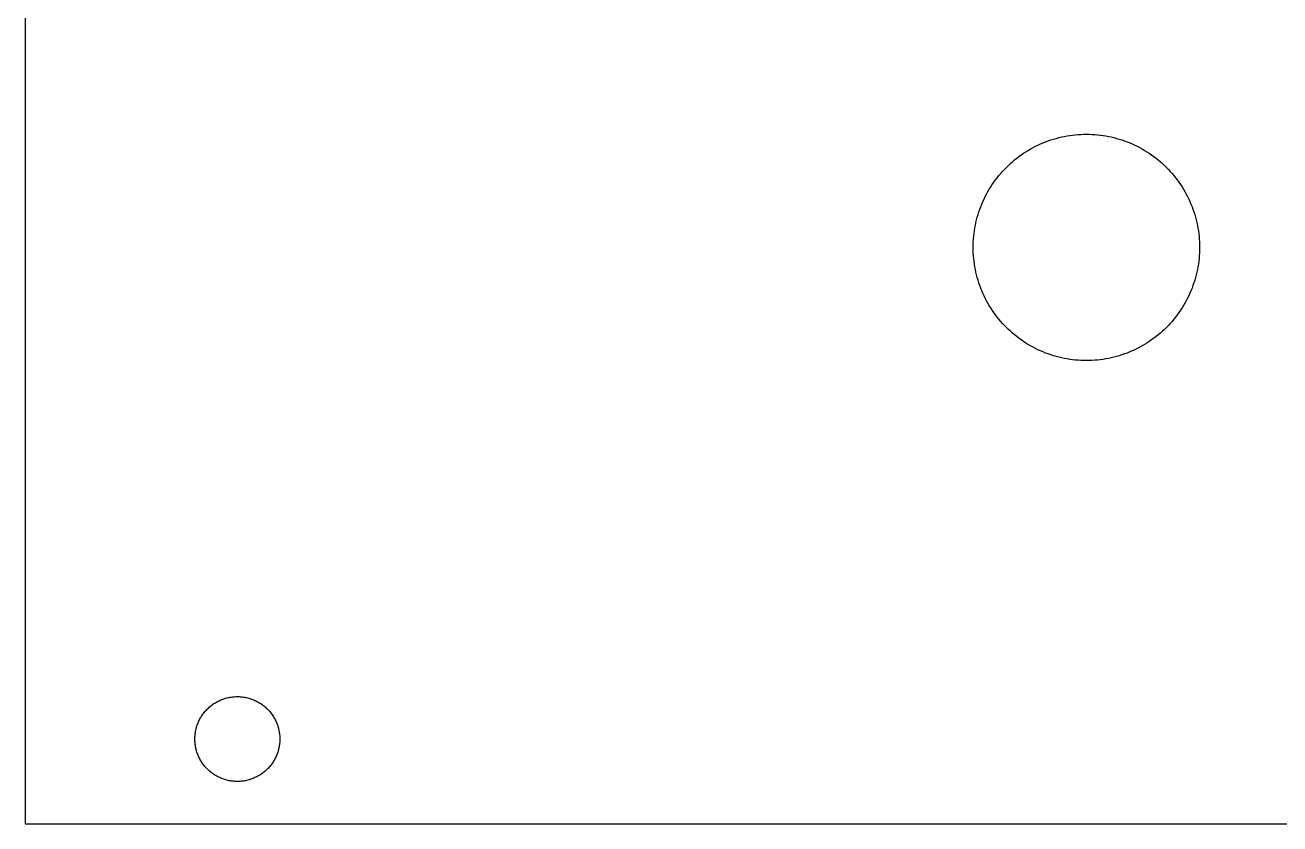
# Model space of a CAD drawing. Extents: x -13 to 170, y -142 to -14.
# Drawn here: x -12.5 to 31.84, y -142.25 to -114.02 of the extents above; entities that cross this region are included whole.
import ezdxf

# ---------------------------------------------------------------- set-up
doc = ezdxf.new("R2010")
doc.units = 0

msp = doc.modelspace()

# ---------------------------------------------------------------- linework, layer by layer
at = {"color": 34, "true_color": 0x008000}
for points in [[(-12.500102, -142.249906, 0), (170.040046, -142.249906, 0), (170.040046, -13.750036, 0), (-12.500102, -13.750036, 0), (-12.500102, -142.249906, 0)], [(20.999958, -121.875042, 0), (21.001228, -121.776998, 0), (21.004784, -121.6787, 0), (21.01088, -121.58091, 0), (21.019262, -121.482866, 0), (21.02993, -121.38533, 0), (21.043138, -121.288048, 0), (21.058886, -121.191274, 0), (21.07692, -121.094754, 0), (21.09724, -120.998742, 0), (21.119846, -120.903238, 0), (21.144738, -120.808242, 0), (21.17217, -120.714008, 0), (21.201888, -120.620282, 0), (21.233892, -120.527572, 0), (21.267928, -120.43537, 0), (21.304504, -120.344438, 0), (21.343112, -120.254014, 0), (21.384006, -120.16486, 0), (21.427186, -120.076722, 0), (21.472398, -119.989346, 0), (21.519642, -119.903494, 0), (21.568918, -119.818658, 0), (21.62048, -119.735092, 0), (21.674074, -119.652796, 0), (21.7297, -119.57177, 0), (21.787104, -119.492268, 0), (21.84654, -119.414036, 0), (21.908008, -119.337582, 0), (21.971, -119.262398, 0), (22.036278, -119.188738, 0), (22.10308, -119.116856, 0), (22.171406, -119.046498, 0), (22.241764, -118.978172, 0), (22.313646, -118.91137, 0), (22.387306, -118.846092, 0), (22.46249, -118.7831, 0), (22.538944, -118.721632, 0), (22.617176, -118.662196, 0), (22.696678, -118.604792, 0), (22.777704, -118.549166, 0), (22.86, -118.495572, 0), (22.943566, -118.44401, 0), (23.028402, -118.394734, 0), (23.114254, -118.34749, 0), (23.20163, -118.302278, 0), (23.289768, -118.259098, 0), (23.378922, -118.218204, 0), (23.469346, -118.179596, 0), (23.560278, -118.14302, 0), (23.65248, -118.108984, 0), (23.74519, -118.07698, 0), (23.838916, -118.047262, 0), (23.93315, -118.01983, 0), (24.028146, -117.994938, 0), (24.12365, -117.972332, 0), (24.219662, -117.952012, 0), (24.316182, -117.933978, 0), (24.412956, -117.91823, 0), (24.510238, -117.905022, 0), (24.607774, -117.894354, 0), (24.705818, -117.885972, 0), (24.803608, -117.879876, 0), (24.901906, -117.87632, 0), (24.99995, -117.87505, 0), (25.097994, -117.87632, 0), (25.196292, -117.879876, 0), (25.294082, -117.885972, 0), (25.392126, -117.894354, 0), (25.489662, -117.905022, 0), (25.586944, -117.91823, 0), (25.683718, -117.933978, 0), (25.780238, -117.952012, 0), (25.87625, -117.972332, 0), (25.971754, -117.994938, 0), (26.06675, -118.01983, 0), (26.160984, -118.047262, 0), (26.25471, -118.07698, 0), (26.34742, -118.108984, 0), (26.439622, -118.14302, 0), (26.530554, -118.179596, 0), (26.620978, -118.218204, 0), (26.710132, -118.259098, 0), (26.79827, -118.302278, 0), (26.885646, -118.34749, 0), (26.971498, -118.394734, 0), (27.056334, -118.44401, 0), (27.1399, -118.495572, 0), (27.222196, -118.549166, 0), (27.303222, -118.604792, 0), (27.382724, -118.662196, 0), (27.460956, -118.721632, 0), (27.53741, -118.7831, 0), (27.612594, -118.846092, 0), (27.686254, -118.91137, 0), (27.758136, -118.978172, 0), (27.828494, -119.046498, 0), (27.89682, -119.116856, 0), (27.963622, -119.188738, 0), (28.0289, -119.262398, 0), (28.091892, -119.337582, 0), (28.15336, -119.414036, 0), (28.212796, -119.492268, 0), (28.2702, -119.57177, 0), (28.325826, -119.652796, 0), (28.37942, -119.735092, 0), (28.430982, -119.818658, 0), (28.480258, -119.903494, 0), (28.527502, -119.989346, 0), (28.572714, -120.076722, 0), (28.615894, -120.16486, 0), (28.656788, -120.254014, 0), (28.695396, -120.344438, 0), (28.731972, -120.43537, 0), (28.766008, -120.527572, 0), (28.798012, -120.620282, 0), (28.82773, -120.714008, 0), (28.855162, -120.808242, 0), (28.880054, -120.903238, 0), (28.90266, -120.998742, 0), (28.92298, -121.094754, 0), (28.941014, -121.191274, 0), (28.956762, -121.288048, 0), (28.96997, -121.38533, 0), (28.980638, -121.482866, 0), (28.98902, -121.58091, 0), (28.995116, -121.6787, 0), (28.998672, -121.776998, 0), (28.999942, -121.875042, 0), (28.998672, -121.973086, 0), (28.995116, -122.071384, 0), (28.98902, -122.169174, 0), (28.980638, -122.267218, 0), (28.96997, -122.364754, 0), (28.956762, -122.462036, 0), (28.941014, -122.55881, 0), (28.92298, -122.65533, 0), (28.90266, -122.751342, 0), (28.880054, -122.846846, 0), (28.855162, -122.941842, 0), (28.82773, -123.036076, 0), (28.798012, -123.129802, 0), (28.766008, -123.222512, 0), (28.731972, -123.314714, 0), (28.695396, -123.405646, 0), (28.656788, -123.49607, 0), (28.615894, -123.585224, 0), (28.572714, -123.673362, 0), (28.527502, -123.760738, 0), (28.480258, -123.84659, 0), (28.430982, -123.931426, 0), (28.37942, -124.014992, 0), (28.325826, -124.097288, 0), (28.2702, -124.178314, 0), (28.212796, -124.257816, 0), (28.15336, -124.336048, 0), (28.091892, -124.412502, 0), (28.0289, -124.487686, 0), (27.963622, -124.561346, 0), (27.89682, -124.633228, 0), (27.828494, -124.703586, 0), (27.758136, -124.771912, 0), (27.686254, -124.838714, 0), (27.612594, -124.903992, 0), (27.53741, -124.966984, 0), (27.460956, -125.028452, 0), (27.382724, -125.087888, 0), (27.303222, -125.145292, 0), (27.222196, -125.200918, 0), (27.1399, -125.254512, 0), (27.056334, -125.306074, 0), (26.971498, -125.35535, 0), (26.885646, -125.402594, 0), (26.79827, -125.447806, 0), (26.710132, -125.490986, 0), (26.620978, -125.53188, 0), (26.530554, -125.570488, 0), (26.439622, -125.607064, 0), (26.34742, -125.6411, 0), (26.25471, -125.673104, 0), (26.160984, -125.702822, 0), (26.06675, -125.730254, 0), (25.971754, -125.755146, 0), (25.87625, -125.777752, 0), (25.780238, -125.798072, 0), (25.683718, -125.816106, 0), (25.586944, -125.831854, 0), (25.489662, -125.845062, 0), (25.392126, -125.85573, 0), (25.294082, -125.864112, 0), (25.196292, -125.870208, 0), (25.097994, -125.873764, 0), (24.99995, -125.875034, 0), (24.901906, -125.873764, 0), (24.803608, -125.870208, 0), (24.705818, -125.864112, 0), (24.607774, -125.85573, 0), (24.510238, -125.845062, 0), (24.412956, -125.831854, 0), (24.316182, -125.816106, 0), (24.219662, -125.798072, 0), (24.12365, -125.777752, 0), (24.028146, -125.755146, 0), (23.93315, -125.730254, 0), (23.838916, -125.702822, 0), (23.74519, -125.673104, 0), (23.65248, -125.6411, 0), (23.560278, -125.607064, 0), (23.469346, -125.570488, 0), (23.378922, -125.53188, 0), (23.289768, -125.490986, 0), (23.20163, -125.447806, 0), (23.114254, -125.402594, 0), (23.028402, -125.35535, 0), (22.943566, -125.306074, 0), (22.86, -125.254512, 0), (22.777704, -125.200918, 0), (22.696678, -125.145292, 0), (22.617176, -125.087888, 0), (22.538944, -125.028452, 0), (22.46249, -124.966984, 0), (22.387306, -124.903992, 0), (22.313646, -124.838714, 0), (22.241764, -124.771912, 0), (22.171406, -124.703586, 0), (22.10308, -124.633228, 0), (22.036278, -124.561346, 0), (21.971, -124.487686, 0), (21.908008, -124.412502, 0), (21.84654, -124.336048, 0), (21.787104, -124.257816, 0), (21.7297, -124.178314, 0), (21.674074, -124.097288, 0), (21.62048, -124.014992, 0), (21.568918, -123.931426, 0), (21.519642, -123.84659, 0), (21.472398, -123.760738, 0), (21.427186, -123.673362, 0), (21.384006, -123.585224, 0), (21.343112, -123.49607, 0), (21.304504, -123.405646, 0), (21.267928, -123.314714, 0), (21.233892, -123.222512, 0), (21.201888, -123.129802, 0), (21.17217, -123.036076, 0), (21.144738, -122.941842, 0), (21.119846, -122.846846, 0), (21.09724, -122.751342, 0), (21.07692, -122.65533, 0), (21.058886, -122.55881, 0), (21.043138, -122.462036, 0), (21.02993, -122.364754, 0), (21.019262, -122.267218, 0), (21.01088, -122.169174, 0), (21.004784, -122.071384, 0), (21.001228, -121.973086, 0), (20.999958, -121.875042, 0)], [(-6.500114, -139.249912, 0), (-6.499606, -139.21105, 0), (-6.498082, -139.171934, 0), (-6.495542, -139.133072, 0), (-6.491986, -139.094464, 0), (-6.487414, -139.055602, 0), (-6.481826, -139.017248, 0), (-6.475476, -138.978894, 0), (-6.467856, -138.94054, 0), (-6.45922, -138.90244, 0), (-6.449822, -138.864848, 0), (-6.439408, -138.827256, 0), (-6.427978, -138.790172, 0), (-6.415532, -138.753088, 0), (-6.40207, -138.716512, 0), (-6.387846, -138.680444, 0), (-6.372606, -138.64463, 0), (-6.35635, -138.60907, 0), (-6.339332, -138.574018, 0), (-6.321298, -138.539474, 0), (-6.302248, -138.505438, 0), (-6.28269, -138.47191, 0), (-6.261862, -138.43889, 0), (-6.240526, -138.406378, 0), (-6.218174, -138.374374, 0), (-6.19506, -138.343132, 0), (-6.171184, -138.312398, 0), (-6.146292, -138.282426, 0), (-6.120892, -138.252962, 0), (-6.094476, -138.22426, 0), (-6.067552, -138.196066, 0), (-6.039866, -138.168634, 0), (-6.011418, -138.141964, 0), (-5.982462, -138.11631, 0), (-5.95249, -138.091164, 0), (-5.922264, -138.06678, 0), (-5.891276, -138.043158, 0), (-5.859526, -138.020552, 0), (-5.827268, -137.998454, 0), (-5.794502, -137.977626, 0), (-5.761228, -137.957306, 0), (-5.727446, -137.938002, 0), (-5.693156, -137.91946, 0), (-5.658358, -137.901934, 0), (-5.623052, -137.885424, 0), (-5.587492, -137.869676, 0), (-5.551424, -137.854944, 0), (-5.515102, -137.840974, 0), (-5.478272, -137.82802, 0), (-5.441188, -137.816082, 0), (-5.40385, -137.80516, 0), (-5.366258, -137.795254, 0), (-5.328412, -137.78611, 0), (-5.290312, -137.778236, 0), (-5.251958, -137.771124, 0), (-5.213604, -137.765028, 0), (-5.174742, -137.759948, 0), (-5.136134, -137.755884, 0), (-5.097272, -137.752836, 0), (-5.05841, -137.750804, 0), (-5.019548, -137.749788, 0), (-4.980432, -137.749788, 0), (-4.94157, -137.750804, 0), (-4.902708, -137.752836, 0), (-4.863846, -137.755884, 0), (-4.825238, -137.759948, 0), (-4.786376, -137.765028, 0), (-4.748022, -137.771124, 0), (-4.709668, -137.778236, 0), (-4.671568, -137.78611, 0), (-4.633722, -137.795254, 0), (-4.59613, -137.80516, 0), (-4.558792, -137.816082, 0), (-4.521708, -137.82802, 0), (-4.484878, -137.840974, 0), (-4.448556, -137.854944, 0), (-4.412488, -137.869676, 0), (-4.376928, -137.885424, 0), (-4.341622, -137.901934, 0), (-4.306824, -137.91946, 0), (-4.272534, -137.938002, 0), (-4.238752, -137.957306, 0), (-4.205478, -137.977626, 0), (-4.172712, -137.998454, 0), (-4.140454, -138.020552, 0), (-4.108704, -138.043158, 0), (-4.077716, -138.06678, 0), (-4.04749, -138.091164, 0), (-4.017518, -138.11631, 0), (-3.988562, -138.141964, 0), (-3.960114, -138.168634, 0), (-3.932428, -138.196066, 0), (-3.905504, -138.22426, 0), (-3.879088, -138.252962, 0), (-3.853688, -138.282426, 0), (-3.828796, -138.312398, 0), (-3.80492, -138.343132, 0), (-3.781806, -138.374374, 0), (-3.759454, -138.406378, 0), (-3.738118, -138.43889, 0), (-3.71729, -138.47191, 0), (-3.697732, -138.505438, 0), (-3.678682, -138.539474, 0), (-3.660648, -138.574018, 0), (-3.64363, -138.60907, 0), (-3.627374, -138.64463, 0), (-3.612134, -138.680444, 0), (-3.59791, -138.716512, 0), (-3.584448, -138.753088, 0), (-3.572002, -138.790172, 0), (-3.560572, -138.827256, 0), (-3.550158, -138.864848, 0), (-3.54076, -138.90244, 0), (-3.532124, -138.94054, 0), (-3.524504, -138.978894, 0), (-3.518154, -139.017248, 0), (-3.512566, -139.055602, 0), (-3.507994, -139.094464, 0), (-3.504438, -139.133072, 0), (-3.501898, -139.171934, 0), (-3.500374, -139.21105, 0), (-3.499866, -139.249912, 0), (-3.500374, -139.288774, 0), (-3.501898, -139.32789, 0), (-3.504438, -139.366752, 0), (-3.507994, -139.40536, 0), (-3.512566, -139.444222, 0), (-3.518154, -139.482576, 0), (-3.524504, -139.52093, 0), (-3.532124, -139.559284, 0), (-3.54076, -139.597384, 0), (-3.550158, -139.634976, 0), (-3.560572, -139.672568, 0), (-3.572002, -139.709652, 0), (-3.584448, -139.746736, 0), (-3.59791, -139.783312, 0), (-3.612134, -139.81938, 0), (-3.627374, -139.855194, 0), (-3.64363, -139.890754, 0), (-3.660648, -139.925806, 0), (-3.678682, -139.96035, 0), (-3.697732, -139.994386, 0), (-3.71729, -140.027914, 0), (-3.738118, -140.060934, 0), (-3.759454, -140.093446, 0), (-3.781806, -140.12545, 0), (-3.80492, -140.156692, 0), (-3.828796, -140.187426, 0), (-3.853688, -140.217398, 0), (-3.879088, -140.246862, 0), (-3.905504, -140.275564, 0), (-3.932428, -140.303758, 0), (-3.960114, -140.33119, 0), (-3.988562, -140.35786, 0), (-4.017518, -140.383514, 0), (-4.04749, -140.40866, 0), (-4.077716, -140.433044, 0), (-4.108704, -140.456666, 0), (-4.140454, -140.479272, 0), (-4.172712, -140.50137, 0), (-4.205478, -140.522198, 0), (-4.238752, -140.542518, 0), (-4.272534, -140.561822, 0), (-4.306824, -140.580364, 0), (-4.341622, -140.59789, 0), (-4.376928, -140.6144, 0), (-4.412488, -140.630148, 0), (-4.448556, -140.64488, 0), (-4.484878, -140.65885, 0), (-4.521708, -140.671804, 0), (-4.558792, -140.683742, 0), (-4.59613, -140.694664, 0), (-4.633722, -140.70457, 0), (-4.671568, -140.713714, 0), (-4.709668, -140.721588, 0), (-4.748022, -140.7287, 0), (-4.786376, -140.734796, 0), (-4.825238, -140.739876, 0), (-4.863846, -140.74394, 0), (-4.902708, -140.746988, 0), (-4.94157, -140.74902, 0), (-4.980432, -140.750036, 0), (-5.019548, -140.750036, 0), (-5.05841, -140.74902, 0), (-5.097272, -140.746988, 0), (-5.136134, -140.74394, 0), (-5.174742, -140.739876, 0), (-5.213604, -140.734796, 0), (-5.251958, -140.7287, 0), (-5.290312, -140.721588, 0), (-5.328412, -140.713714, 0), (-5.366258, -140.70457, 0), (-5.40385, -140.694664, 0), (-5.441188, -140.683742, 0), (-5.478272, -140.671804, 0), (-5.515102, -140.65885, 0), (-5.551424, -140.64488, 0), (-5.587492, -140.630148, 0), (-5.623052, -140.6144, 0), (-5.658358, -140.59789, 0), (-5.693156, -140.580364, 0), (-5.727446, -140.561822, 0), (-5.761228, -140.542518, 0), (-5.794502, -140.522198, 0), (-5.827268, -140.50137, 0), (-5.859526, -140.479272, 0), (-5.891276, -140.456666, 0), (-5.922264, -140.433044, 0), (-5.95249, -140.40866, 0), (-5.982462, -140.383514, 0), (-6.011418, -140.35786, 0), (-6.039866, -140.33119, 0), (-6.067552, -140.303758, 0), (-6.094476, -140.275564, 0), (-6.120892, -140.246862, 0), (-6.146292, -140.217398, 0), (-6.171184, -140.187426, 0), (-6.19506, -140.156692, 0), (-6.218174, -140.12545, 0), (-6.240526, -140.093446, 0), (-6.261862, -140.060934, 0), (-6.28269, -140.027914, 0), (-6.302248, -139.994386, 0), (-6.321298, -139.96035, 0), (-6.339332, -139.925806, 0), (-6.35635, -139.890754, 0), (-6.372606, -139.855194, 0), (-6.387846, -139.81938, 0), (-6.40207, -139.783312, 0), (-6.415532, -139.746736, 0), (-6.427978, -139.709652, 0), (-6.439408, -139.672568, 0), (-6.449822, -139.634976, 0), (-6.45922, -139.597384, 0), (-6.467856, -139.559284, 0), (-6.475476, -139.52093, 0), (-6.481826, -139.482576, 0), (-6.487414, -139.444222, 0), (-6.491986, -139.40536, 0), (-6.495542, -139.366752, 0), (-6.498082, -139.32789, 0), (-6.499606, -139.288774, 0), (-6.500114, -139.249912, 0)]]:
    msp.add_polyline3d(points, close=True, dxfattribs=at)
at = {"color": 5, "true_color": 0x0000ff}
msp.add_polyline3d([(170.04004, -142.2499, 0), (170.04004, -13.75003, 0), (-12.5001, -13.75003, 0), (-12.5001, -142.2499, 0), (170.04004, -142.2499, 0)], close=True, dxfattribs=at)

doc.saveas('drawing.dxf')
